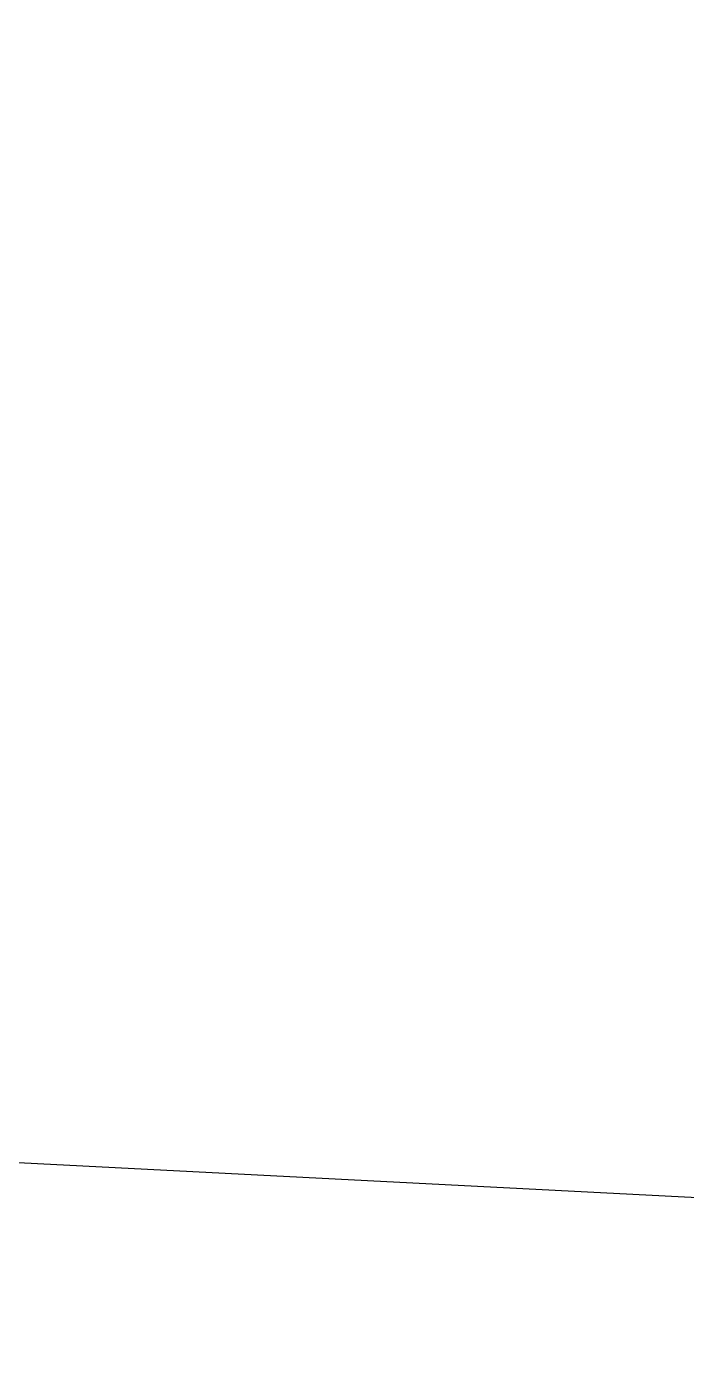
# Model space of a CAD drawing. Header units: millimetres. Extents: x -211392 to -195751, y -51803 to -27784.
# Drawn here: x -211342.43 to -211337.63, y -38328.14 to -38318.53 of the extents above; entities that cross this region are included whole.
import ezdxf
from ezdxf.enums import TextEntityAlignment as Align

# ---------------------------------------------------------------- set-up
doc = ezdxf.new("R2010")
doc.units = ezdxf.units.MM
doc.layers.add('Техника. Кран LTM 1090-4.2', color=250, linetype='Continuous')
doc.styles.add('arial', font='arial.ttf')

# ---------------------------------------------------------------- blocks, each defined once
blk = doc.blocks.new('LTM 1090-4.2-20230204.11041100')
at = {"color": 0, "linetype": 'ByBlock', "lineweight": -2, "transparency": 16777216}
blk.add_lwpolyline([(-8005.332, 1091.1353), (-8065.3673, 1094.2283, -0.360345), (-8067.8083, 1096.5796, 0.171697), (-8072.2653, 1101.4524), (-8078.2319, 1102.2916), (-8081, 1104.8067), (-8081, 1109.3696), (-8079.0112, 1113.3611), (-8065.0989, 1119.5715, -0.114005), (-8058.0075, 1120.6266), (-8010.3109, 1123.0467)], format="xyb", dxfattribs=at)
blk = doc.blocks.new('*U70')
at = {"color": 0, "linetype": 'ByBlock', "lineweight": -2, "transparency": 16777216}
blk.add_blockref('LTM 1090-4.2-20230204.11041100', (0, 0), dxfattribs=at)
at = {"layer": 'Defpoints', "color": 250, "linetype": 'ByBlock', "lineweight": -2, "transparency": 16777216, "style": 'arial', "width": 0.8}
blk.add_attdef('МАРКА', text='', height=250, rotation=41.62705, dxfattribs=at).set_placement((4464.826, 9098.4465), align=Align.MIDDLE_CENTER)

msp = doc.modelspace()

# ---------------------------------------------------------------- block references
at = {"layer": 'Техника. Кран LTM 1090-4.2', "transparency": 16777216}
msp.add_blockref('*U70', (-203310.9573, -39419.2802), dxfattribs=at)

doc.saveas('drawing.dxf')
